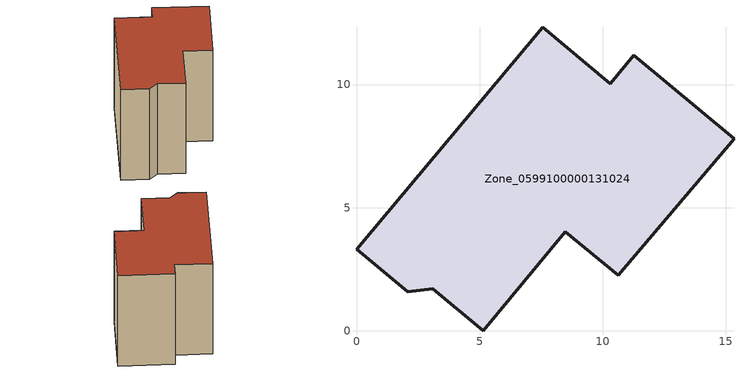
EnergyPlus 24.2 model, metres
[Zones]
Zone_0599100000131024
 floor ground (C_G): 11.27,11.2 15.34,7.8 10.64,2.25 8.49,4.02 5.15,0 3.1,1.7 2.08,1.58 0,3.3 7.56,12.33 10.31,10.04 z0
 wall outside (C_F): 15.34,7.8 11.27,11.2 10.31,10.04 7.56,12.33 0,3.3 2.08,1.58 3.1,1.7 5.15,0 8.49,4.02 10.64,2.25 15.34,7.8 z0:10.07
 roof outside (C_R): 10.31,10.04 7.56,12.33 0,3.3 2.08,1.58 3.1,1.7 5.15,0 8.49,4.02 10.64,2.25 15.34,7.8 11.27,11.2 z10.07
[BUILDING]
Pand.0599100000131024: North Axis=0; Terrain=City; Loads Convergence Tolerance Value=0.04; Temperature Convergence Tolerance Value=0.4; Solar Distribution=FullExterior; Maximum Number of Warmup Days=25; Minimum Number of Warmup Days=1
[Site:Location]
Rotterdam.The.Hague.AP_ZH_NLD Design_Conditions: Latitude=51.96; Longitude=4.45; Time Zone=1; Elevation=-4.5
[SITE:GROUNDTEMPERATURE:BUILDINGSURFACE]
18, 18, 18, 18, 18, 18, 18, 18, 18, 18, 18, 18
[MATERIAL] Thermal Absorptance=0.9; Solar Absorptance=0.7; Visible Absorptance=0.7
Name | Roughness | Thickness | Conductivity | Density | Specific Heat
G.TC.1946 | MediumSmooth | 0.15 | 1 | 540 | 1210
F.TC.1946 | Rough | 0.3 | 0.857143 | 1920 | 840
R.TC.1946 | MediumRough | 0.2 | 0.909091 | 1500 | 1000
[CONSTRUCTION]
C_G: G.TC.1946
C_F: F.TC.1946
C_R: R.TC.1946
[ZONE]
Zone_0599100000131024: Type=1; Multiplier=1; Ceiling Height=Autocalculate; Volume=Autocalculate; Floor Area=autocalculate; Part of Total Floor Area=Yes
[ZONEINFILTRATION:DESIGNFLOWRATE]
Infil_Zone_0599100000131024: Zone or ZoneList or Space or SpaceList=Zone_0599100000131024; Schedule=AlwaysOn; Design Flow Rate Calculation Method=Flow/Area; Flow Rate per Floor Area=0.003; Constant Term Coefficient=1; Temperature Term Coefficient=0; Velocity Term Coefficient=0; Velocity Squared Term Coefficient=0
[HVACTEMPLATE:ZONE:IDEALLOADSAIRSYSTEM]
Zone_0599100000131024: Maximum Heating Supply Air Temperature=50; Minimum Cooling Supply Air Temperature=13; Maximum Heating Supply Air Humidity Ratio=0.0156; Minimum Cooling Supply Air Humidity Ratio=0.0077; Heating Limit=NoLimit; Cooling Limit=NoLimit; Dehumidification Control Type=ConstantSensibleHeatRatio; Cooling Sensible Heat Ratio=0.7; Dehumidification Setpoint=60; Humidification Control Type=None; Humidification Setpoint=30; Outdoor Air Method=None; Outdoor Air Flow Rate per Person=0.00944; Outdoor Air Flow Rate per Zone Floor Area=0; Outdoor Air Flow Rate per Zone=0; Demand Controlled Ventilation Type=None; Outdoor Air Economizer Type=NoEconomizer; Heat Recovery Type=None; Sensible Heat Recovery Effectiveness=0.7; Latent Heat Recovery Effectiveness=0.65
[ZONECONTROL:THERMOSTAT]
ThermostatControl_Zone_0599100000131024: Zone or ZoneList=Zone_0599100000131024; Control Type Schedule=DualSetpointControlType; Control 1=Thermostat_Zone_0599100000131024; Temperature Difference Between Cutout And Setpoint=0
[THERMOSTATSETPOINT:DUALSETPOINT]
Thermostat_Zone_0599100000131024: Heating Setpoint Temperature Schedule=HeatingSetpoint_Zone_0599100000131024; Cooling Setpoint Temperature Schedule=CoolingSetpoint_Zone_0599100000131024
[SCHEDULE:COMPACT]
HeatingSetpoint_Zone_0599100000131024: Through: 12/31, For: AllDays, Until: 24:00, 21
CoolingSetpoint_Zone_0599100000131024: Through: 12/31, For: AllDays, Until: 24:00, 24
DualSetpointControlType: Through: 12/31, For: AllDays, Until: 24:00, 4
AlwaysOn: Through: 12/31, For: AllDays, Until: 24:00, 1
